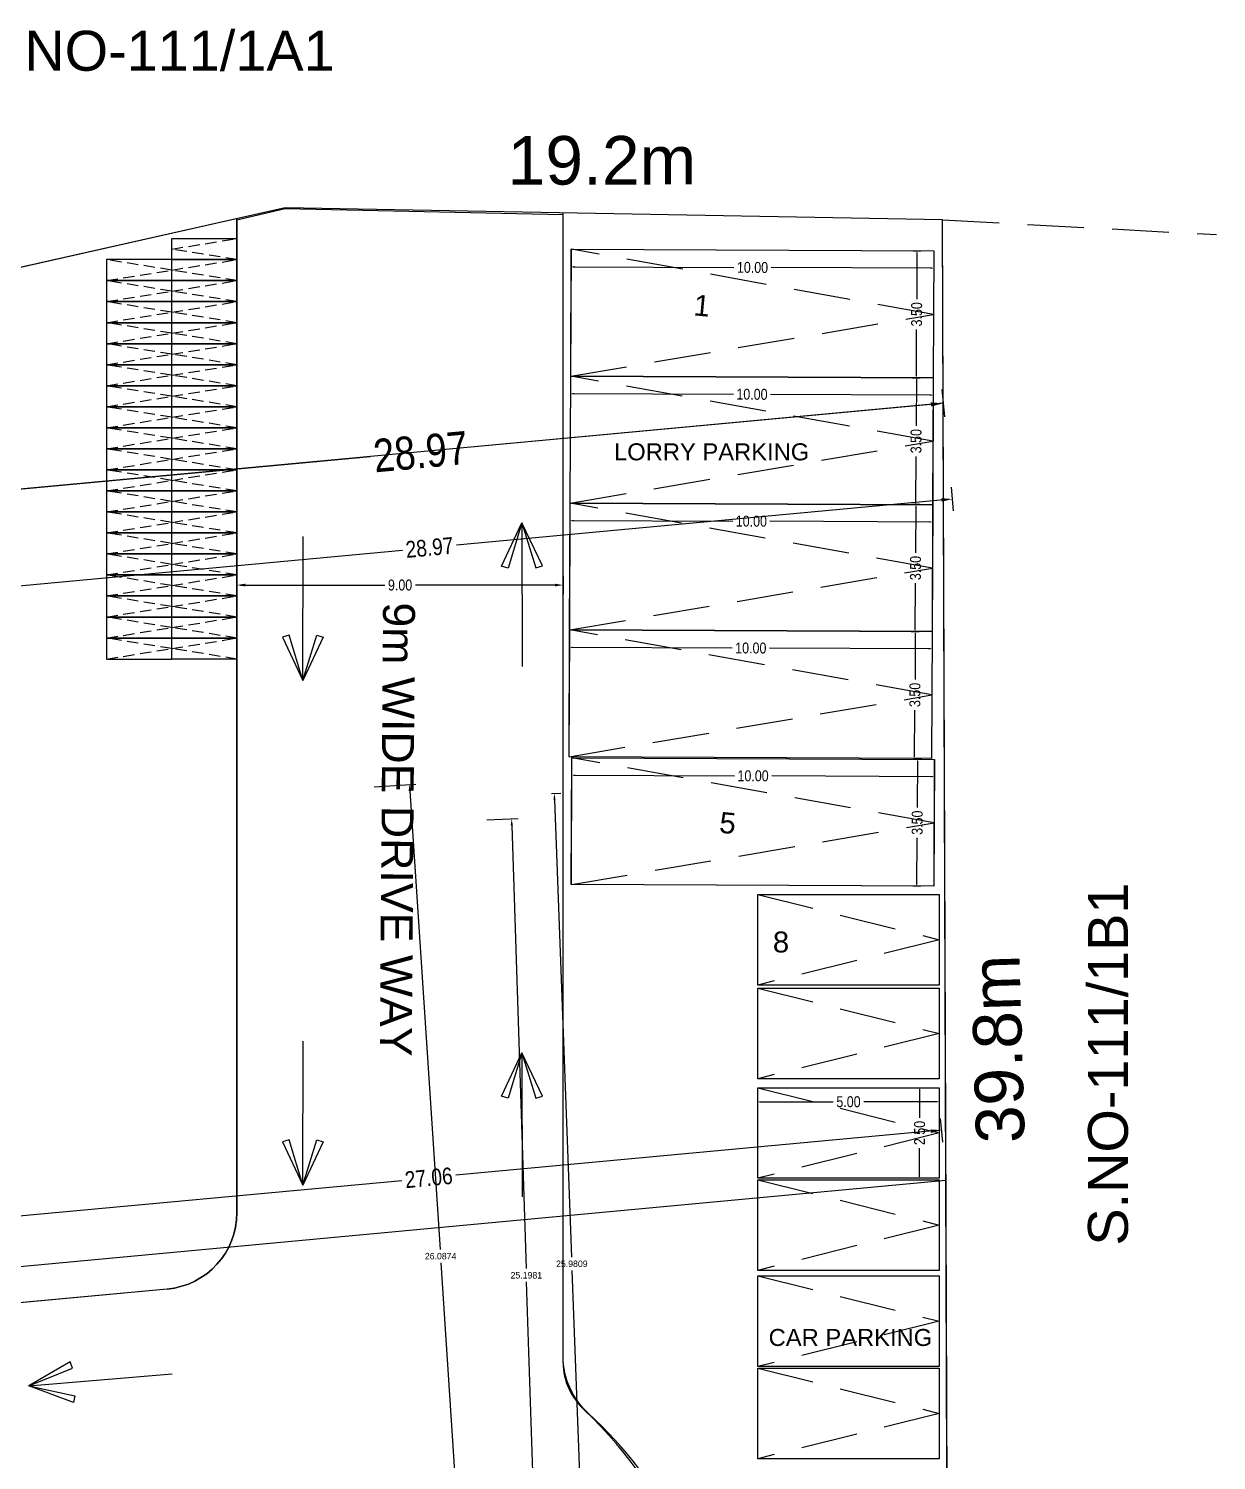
# Model space of a CAD drawing. Header units: metres. Extents: x 3177 to 3482, y -851 to -750.
# Drawn here: x 3372.28 to 3405.05, y -793.72 to -754.22 of the extents above; entities that cross this region are included whole.
import ezdxf

# ---------------------------------------------------------------- set-up
doc = ezdxf.new("R2010")
doc.units = ezdxf.units.M
doc.header["$LTSCALE"] = 1.25
doc.header["$MEASUREMENT"] = 0
for name, pattern in [('AUDIT_I_220520063047-5', [0]), ('CENTER', [2, 1.25, -0.25, 0.25, -0.25]), ('HIDDEN', [0.375, 0.25, -0.125])]:
    doc.linetypes.add(name, pattern=pattern)
doc.layers.get('Defpoints').update_dxf_attribs({"linetype": 'AUDIT_I_220520063047-5'})
for name, color, linetype in [('ANGULAR_PARKING_SLOT_1', 6, 'Continuous'), ('BLK_1_LVL_0_SIDE_SETBACK2', 102, 'Continuous'), ('CYCLE_PARKING', 250, 'Continuous'), ('FMB_OR_PLR', 70, 'CENTER'), ('LORRY_PARKING', 7, 'Continuous'), ('PLOT_AREA_M2', 1, 'Continuous'), ('PLOT_BOUNDARY', 70, 'Continuous'), ('SUPER_IMPOSED', 5, 'CENTER')]:
    doc.layers.add(name, color=color, linetype=linetype)
for name, color, linetype, lineweight in [('AS_AT_SITE', 7, 'Continuous', 25), ('DIST_CL_ROAD', 7, 'Continuous', 0), ('DIST_EXIT', 7, 'Continuous', 0)]:
    doc.layers.add(name, color=color, linetype=linetype, lineweight=lineweight)
doc.layers.add('BLK_1_MAX_HEIGHT_CAL', color=6, linetype='Continuous', plot=False)
doc.layers.add('DRIVE_WAY', color=255, linetype='Continuous', plot=False)
doc.styles.add('CODE', font='arial.ttf', dxfattribs={"height": 9})
doc.styles.add('ROOM TEXT 10.5', font='swissc.ttf')
doc.dimstyles.new('BUILDING OUTER', dxfattribs={"dimtxt": 0.3, "dimasz": 0.1, "dimexe": 0.18, "dimexo": 0.0625, "dimgap": 0.09, "dimtad": 0, "dimzin": 0, "dimdsep": 46, "dimtxsty": 'ROOM TEXT 10.5', "dimblk": 'A1', "dimcen": 0.09, "dimse1": 1, "dimse2": 1, "dimazin": 0, "dimtfac": 1, "dimtofl": 0, "dimtmove": 0, "dimatfit": 3, "dimfxl": 0, "dimtolj": 1, "dimtzin": 0, "dimarcsym": 0})
doc.dimstyles.new('BUILDING SETBACK', dxfattribs={"dimtxt": 0.91, "dimasz": 0.15, "dimexe": 0.18, "dimexo": 0.0625, "dimgap": 0.09, "dimtad": 0, "dimzin": 0, "dimdsep": 46, "dimtxsty": 'ROOM TEXT 10.5', "dimblk": 'A1', "dimcen": 0.09, "dimse1": 1, "dimse2": 1, "dimazin": 0, "dimtfac": 1, "dimtofl": 0, "dimtmove": 0, "dimatfit": 3, "dimfxl": 0, "dimtolj": 1, "dimtzin": 0, "dimarcsym": 0})
doc.dimstyles.new('plan outer', dxfattribs={"dimtxt": 0.46, "dimasz": 0.13, "dimexe": 0.18, "dimexo": 0.0625, "dimgap": 0.09, "dimtad": 0, "dimzin": 0, "dimdsep": 46, "dimtxsty": 'ROOM TEXT 10.5', "dimblk": 'A1', "dimcen": 0.09, "dimse1": 1, "dimse2": 1, "dimazin": 0, "dimtfac": 1, "dimtofl": 0, "dimtmove": 0, "dimatfit": 3, "dimfxl": 0, "dimtolj": 1, "dimtzin": 0, "dimarcsym": 0})
doc.dimstyles.get("Standard").update_dxf_attribs({"dimtxt": 0.18, "dimasz": 0.18, "dimexe": 0.18, "dimexo": 0.0625, "dimgap": 0.09, "dimtad": 0, "dimtih": 1, "dimtoh": 1, "dimdec": 4, "dimzin": 0, "dimdsep": 46, "dimtxsty": 'Standard', "dimcen": 0.09, "dimadec": 0, "dimazin": 0, "dimtfac": 1, "dimtdec": 4, "dimtofl": 0, "dimtmove": 0, "dimatfit": 3, "dimfxl": 0, "dimtolj": 1, "dimtzin": 0, "dimarcsym": 0})

# ---------------------------------------------------------------- blocks, each defined once
blk = doc.blocks.new('A1')
at = {"color": 8, "lineweight": -2}
blk.add_line((0, 2.52), (0, -2.52), dxfattribs=at)
blk.add_solid([(-2.27, 0.38), (-2.27, -0.38), (0, 0)], dxfattribs=at)
blk = doc.blocks.new('*D15')
at = {"color": 0, "linetype": 'ByBlock', "lineweight": -2, "ltscale": 25}
for p, q in [((3396.74, -770.894), (3396.735, -772.18)), ((3396.725, -774.308), (3396.731, -773.022))]:
    blk.add_line(p, q, dxfattribs=at)
at = {"layer": 'Defpoints', "color": 0, "linetype": 'ByBlock', "lineweight": -2, "ltscale": 25}
for p in [(3397.206, -770.853), (3396.725, -774.351), (3397.19, -774.353)]:
    blk.add_point(p, dxfattribs=at)
at = {"color": 0, "linetype": 'ByBlock', "lineweight": -2, "ltscale": 25, "xscale": 0.043, "yscale": 0.043, "zscale": 0.043}
for p, rotation in [((3396.741, -770.851), 89.74167406809029), ((3396.725, -774.351), 269.7416740680902)]:
    blk.add_blockref('A1', p, dxfattribs=dict(at, rotation=rotation))
at = {"color": 0, "linetype": 'ByBlock', "lineweight": -2, "ltscale": 25, "insert": (3396.733, -772.601), "char_height": 0.3, "attachment_point": 5, "rotation": 89.7417, "style": 'ROOM TEXT 10.5'}
blk.add_mtext('\\A1;3.50', dxfattribs=at)
blk = doc.blocks.new('*D16')
at = {"color": 0, "linetype": 'ByBlock', "lineweight": -2, "ltscale": 25}
for p, q in [((3387.247, -771.287), (3391.691, -771.307)), ((3397.161, -771.332), (3392.717, -771.312))]:
    blk.add_line(p, q, dxfattribs=at)
at = {"layer": 'Defpoints', "color": 0, "linetype": 'ByBlock', "lineweight": -2, "ltscale": 25}
for p in [(3387.206, -770.808), (3397.206, -770.853), (3387.204, -771.287)]:
    blk.add_point(p, dxfattribs=at)
at = {"color": 0, "linetype": 'ByBlock', "lineweight": -2, "ltscale": 25, "xscale": 0.043, "yscale": 0.043, "zscale": 0.043}
for p, rotation in [((3387.204, -771.287), 179.7416740681051), ((3397.204, -771.332), 359.7416740681051)]:
    blk.add_blockref('A1', p, dxfattribs=dict(at, rotation=rotation))
at = {"color": 0, "linetype": 'ByBlock', "lineweight": -2, "ltscale": 25, "insert": (3392.204, -771.309), "char_height": 0.3, "attachment_point": 5, "rotation": 359.7417, "style": 'ROOM TEXT 10.5'}
blk.add_mtext('\\A1;10.00', dxfattribs=at)
blk = doc.blocks.new('*D21')
at = {"color": 0, "linetype": 'ByBlock', "lineweight": -2, "ltscale": 25}
for p, q in [((3396.756, -767.394), (3396.75, -768.68)), ((3396.741, -770.808), (3396.747, -769.522))]:
    blk.add_line(p, q, dxfattribs=at)
at = {"layer": 'Defpoints', "color": 0, "linetype": 'ByBlock', "lineweight": -2, "ltscale": 25}
for p in [(3397.222, -767.353), (3396.741, -770.851), (3397.206, -770.853)]:
    blk.add_point(p, dxfattribs=at)
at = {"color": 0, "linetype": 'ByBlock', "lineweight": -2, "ltscale": 25, "xscale": 0.043, "yscale": 0.043, "zscale": 0.043}
for p, rotation in [((3396.756, -767.351), 89.74167406807533), ((3396.741, -770.851), 269.7416740680753)]:
    blk.add_blockref('A1', p, dxfattribs=dict(at, rotation=rotation))
at = {"color": 0, "linetype": 'ByBlock', "lineweight": -2, "ltscale": 25, "insert": (3396.749, -769.101), "char_height": 0.3, "attachment_point": 5, "rotation": 89.7417, "style": 'ROOM TEXT 10.5'}
blk.add_mtext('\\A1;3.50', dxfattribs=at)
blk = doc.blocks.new('*D22')
at = {"color": 0, "linetype": 'ByBlock', "lineweight": -2, "ltscale": 25}
for p, q in [((3387.263, -767.787), (3391.707, -767.807)), ((3397.177, -767.832), (3392.733, -767.812))]:
    blk.add_line(p, q, dxfattribs=at)
at = {"layer": 'Defpoints', "color": 0, "linetype": 'ByBlock', "lineweight": -2, "ltscale": 25}
for p in [(3387.222, -767.308), (3397.222, -767.353), (3387.22, -767.787)]:
    blk.add_point(p, dxfattribs=at)
at = {"color": 0, "linetype": 'ByBlock', "lineweight": -2, "ltscale": 25, "xscale": 0.043, "yscale": 0.043, "zscale": 0.043}
for p, rotation in [((3387.22, -767.787), 179.7416740680986), ((3397.22, -767.832), 359.7416740680986)]:
    blk.add_blockref('A1', p, dxfattribs=dict(at, rotation=rotation))
at = {"color": 0, "linetype": 'ByBlock', "lineweight": -2, "ltscale": 25, "insert": (3392.22, -767.809), "char_height": 0.3, "attachment_point": 5, "rotation": 359.7417, "style": 'ROOM TEXT 10.5'}
blk.add_mtext('\\A1;10.00', dxfattribs=at)
blk = doc.blocks.new('*D23')
at = {"color": 0, "linetype": 'ByBlock', "lineweight": -2, "ltscale": 25}
for p, q in [((3396.772, -763.894), (3396.766, -765.18)), ((3396.757, -767.308), (3396.762, -766.022))]:
    blk.add_line(p, q, dxfattribs=at)
at = {"layer": 'Defpoints', "color": 0, "linetype": 'ByBlock', "lineweight": -2, "ltscale": 25}
for p in [(3397.238, -763.853), (3396.756, -767.351), (3397.222, -767.353)]:
    blk.add_point(p, dxfattribs=at)
at = {"color": 0, "linetype": 'ByBlock', "lineweight": -2, "ltscale": 25, "xscale": 0.043, "yscale": 0.043, "zscale": 0.043}
for p, rotation in [((3396.772, -763.851), 89.74167406800836), ((3396.756, -767.351), 269.7416740680084)]:
    blk.add_blockref('A1', p, dxfattribs=dict(at, rotation=rotation))
at = {"color": 0, "linetype": 'ByBlock', "lineweight": -2, "ltscale": 25, "insert": (3396.764, -765.601), "char_height": 0.3, "attachment_point": 5, "rotation": 89.7417, "style": 'ROOM TEXT 10.5'}
blk.add_mtext('\\A1;3.50', dxfattribs=at)
blk = doc.blocks.new('*D24')
at = {"color": 0, "linetype": 'ByBlock', "lineweight": -2, "ltscale": 25}
for p, q in [((3387.279, -764.287), (3391.723, -764.307)), ((3397.193, -764.332), (3392.749, -764.312))]:
    blk.add_line(p, q, dxfattribs=at)
at = {"layer": 'Defpoints', "color": 0, "linetype": 'ByBlock', "lineweight": -2, "ltscale": 25}
for p in [(3387.238, -763.808), (3397.238, -763.853), (3387.236, -764.287)]:
    blk.add_point(p, dxfattribs=at)
at = {"color": 0, "linetype": 'ByBlock', "lineweight": -2, "ltscale": 25, "xscale": 0.043, "yscale": 0.043, "zscale": 0.043}
for p, rotation in [((3387.236, -764.287), 179.7416740680987), ((3397.236, -764.332), 359.7416740680987)]:
    blk.add_blockref('A1', p, dxfattribs=dict(at, rotation=rotation))
at = {"color": 0, "linetype": 'ByBlock', "lineweight": -2, "ltscale": 25, "insert": (3392.236, -764.309), "char_height": 0.3, "attachment_point": 5, "rotation": 359.7417, "style": 'ROOM TEXT 10.5'}
blk.add_mtext('\\A1;10.00', dxfattribs=at)
blk = doc.blocks.new('*D25')
at = {"color": 0, "linetype": 'ByBlock', "lineweight": -2, "ltscale": 25}
for p, q in [((3396.788, -760.394), (3396.782, -761.68)), ((3396.772, -763.808), (3396.778, -762.522))]:
    blk.add_line(p, q, dxfattribs=at)
at = {"layer": 'Defpoints', "color": 0, "linetype": 'ByBlock', "lineweight": -2, "ltscale": 25}
for p in [(3397.254, -760.353), (3396.772, -763.851), (3397.238, -763.853)]:
    blk.add_point(p, dxfattribs=at)
at = {"color": 0, "linetype": 'ByBlock', "lineweight": -2, "ltscale": 25, "xscale": 0.043, "yscale": 0.043, "zscale": 0.043}
for p, rotation in [((3396.788, -760.351), 89.74167406806048), ((3396.772, -763.851), 269.7416740680605)]:
    blk.add_blockref('A1', p, dxfattribs=dict(at, rotation=rotation))
at = {"color": 0, "linetype": 'ByBlock', "lineweight": -2, "ltscale": 25, "insert": (3396.78, -762.101), "char_height": 0.3, "attachment_point": 5, "rotation": 89.7417, "style": 'ROOM TEXT 10.5'}
blk.add_mtext('\\A1;3.50', dxfattribs=at)
blk = doc.blocks.new('*D26')
at = {"color": 0, "linetype": 'ByBlock', "lineweight": -2, "ltscale": 25}
for p, q in [((3387.295, -760.787), (3391.738, -760.807)), ((3397.208, -760.832), (3392.765, -760.812))]:
    blk.add_line(p, q, dxfattribs=at)
at = {"layer": 'Defpoints', "color": 0, "linetype": 'ByBlock', "lineweight": -2, "ltscale": 25}
for p in [(3387.254, -760.308), (3397.254, -760.353), (3387.252, -760.787)]:
    blk.add_point(p, dxfattribs=at)
at = {"color": 0, "linetype": 'ByBlock', "lineweight": -2, "ltscale": 25, "xscale": 0.043, "yscale": 0.043, "zscale": 0.043}
for p, rotation in [((3387.252, -760.787), 179.7416740681012), ((3397.251, -760.832), 359.7416740681012)]:
    blk.add_blockref('A1', p, dxfattribs=dict(at, rotation=rotation))
at = {"color": 0, "linetype": 'ByBlock', "lineweight": -2, "ltscale": 25, "insert": (3392.251, -760.809), "char_height": 0.3, "attachment_point": 5, "rotation": 359.7417, "style": 'ROOM TEXT 10.5'}
blk.add_mtext('\\A1;10.00', dxfattribs=at)
blk = doc.blocks.new('*D27')
at = {"color": 0, "linetype": 'ByBlock', "lineweight": -2, "ltscale": 25}
for p, q in [((3396.804, -774.419), (3396.798, -775.706)), ((3396.788, -777.833), (3396.794, -776.547))]:
    blk.add_line(p, q, dxfattribs=at)
at = {"layer": 'Defpoints', "color": 0, "linetype": 'ByBlock', "lineweight": -2, "ltscale": 25}
for p in [(3397.269, -774.379), (3396.788, -777.876), (3397.254, -777.879)]:
    blk.add_point(p, dxfattribs=at)
at = {"color": 0, "linetype": 'ByBlock', "lineweight": -2, "ltscale": 25, "xscale": 0.043, "yscale": 0.043, "zscale": 0.043}
for p, rotation in [((3396.804, -774.376), 89.74167406805304), ((3396.788, -777.876), 269.741674068053)]:
    blk.add_blockref('A1', p, dxfattribs=dict(at, rotation=rotation))
at = {"color": 0, "linetype": 'ByBlock', "lineweight": -2, "ltscale": 25, "insert": (3396.796, -776.126), "char_height": 0.3, "attachment_point": 5, "rotation": 89.7417, "style": 'ROOM TEXT 10.5'}
blk.add_mtext('\\A1;3.50', dxfattribs=at)
blk = doc.blocks.new('*D28')
at = {"color": 0, "linetype": 'ByBlock', "lineweight": -2, "ltscale": 25}
for p, q in [((3387.31, -774.812), (3391.754, -774.832)), ((3397.224, -774.857), (3392.78, -774.837))]:
    blk.add_line(p, q, dxfattribs=at)
at = {"layer": 'Defpoints', "color": 0, "linetype": 'ByBlock', "lineweight": -2, "ltscale": 25}
for p in [(3387.269, -774.333), (3397.269, -774.379), (3387.267, -774.812)]:
    blk.add_point(p, dxfattribs=at)
at = {"color": 0, "linetype": 'ByBlock', "lineweight": -2, "ltscale": 25, "xscale": 0.043, "yscale": 0.043, "zscale": 0.043}
for p, rotation in [((3387.267, -774.812), 179.7416740680985), ((3397.267, -774.857), 359.7416740680986)]:
    blk.add_blockref('A1', p, dxfattribs=dict(at, rotation=rotation))
at = {"color": 0, "linetype": 'ByBlock', "lineweight": -2, "ltscale": 25, "insert": (3392.267, -774.835), "char_height": 0.3, "attachment_point": 5, "rotation": 359.7417, "style": 'ROOM TEXT 10.5'}
blk.add_mtext('\\A1;10.00', dxfattribs=at)
blk = doc.blocks.new('*D11')
at = {"color": 0, "linetype": 'ByBlock', "lineweight": -2, "ltscale": 25}
for p, q in [((3396.862, -783.48), (3396.862, -784.267)), ((3396.862, -785.894), (3396.862, -785.106))]:
    blk.add_line(p, q, dxfattribs=at)
at = {"layer": 'Defpoints', "color": 0, "linetype": 'ByBlock', "lineweight": -2, "ltscale": 25}
for p in [(3396.862, -783.437), (3397.737, -783.437), (3397.737, -785.937)]:
    blk.add_point(p, dxfattribs=at)
at = {"color": 0, "linetype": 'ByBlock', "lineweight": -2, "ltscale": 25, "xscale": 0.043, "yscale": 0.043, "zscale": 0.043}
for p, rotation in [((3396.862, -783.437), 90), ((3396.862, -785.937), 270)]:
    blk.add_blockref('A1', p, dxfattribs=dict(at, rotation=rotation))
at = {"color": 0, "linetype": 'ByBlock', "lineweight": -2, "ltscale": 25, "insert": (3396.862, -784.687), "char_height": 0.3, "attachment_point": 5, "rotation": 90, "style": 'ROOM TEXT 10.5'}
blk.add_mtext('\\A1;2.50', dxfattribs=at)
blk = doc.blocks.new('*D12')
at = {"color": 0, "linetype": 'ByBlock', "lineweight": -2, "ltscale": 25}
for p, q in [((3392.442, -783.826), (3394.479, -783.826)), ((3397.356, -783.826), (3395.319, -783.826))]:
    blk.add_line(p, q, dxfattribs=at)
at = {"layer": 'Defpoints', "color": 0, "linetype": 'ByBlock', "lineweight": -2, "ltscale": 25}
for p in [(3392.399, -783.288), (3397.399, -783.288), (3397.399, -783.826)]:
    blk.add_point(p, dxfattribs=at)
at = {"color": 0, "linetype": 'ByBlock', "lineweight": -2, "ltscale": 25, "xscale": 0.043, "yscale": 0.043, "zscale": 0.043, "rotation": 180}
blk.add_blockref('A1', (3392.399, -783.826), dxfattribs=at)
at = {"color": 0, "linetype": 'ByBlock', "lineweight": -2, "ltscale": 25, "xscale": 0.043, "yscale": 0.043, "zscale": 0.043}
blk.add_blockref('A1', (3397.399, -783.826), dxfattribs=at)
at = {"color": 0, "linetype": 'ByBlock', "lineweight": -2, "ltscale": 25, "insert": (3394.899, -783.826), "char_height": 0.3, "attachment_point": 5, "style": 'ROOM TEXT 10.5'}
blk.add_mtext('\\A1;5.00', dxfattribs=at)
blk = doc.blocks.new('*D37')
at = {"color": 0, "linetype": 'ByBlock', "lineweight": -2, "ltscale": 25}
for p, q in [((3397.365, -764.57), (3384.478, -765.768)), ((3368.822, -767.222), (3381.709, -766.025))]:
    blk.add_line(p, q, dxfattribs=at)
at = {"layer": 'Defpoints', "color": 0, "linetype": 'ByBlock', "lineweight": -2, "ltscale": 25}
for p in [(3397.514, -764.556), (3368.672, -767.236), (3368.672, -767.236)]:
    blk.add_point(p, dxfattribs=at)
at = {"color": 0, "linetype": 'ByBlock', "lineweight": -2, "ltscale": 25, "xscale": 0.15, "yscale": 0.15, "zscale": 0.15}
for p, rotation in [((3397.514, -764.556), 5.309005969792668), ((3368.672, -767.236), 185.3090059697927)]:
    blk.add_blockref('A1', p, dxfattribs=dict(at, rotation=rotation))
at = {"color": 0, "linetype": 'ByBlock', "lineweight": -2, "ltscale": 25, "insert": (3383.093, -765.896), "char_height": 0.91, "attachment_point": 5, "rotation": 5.309, "style": 'ROOM TEXT 10.5'}
blk.add_mtext('\\A1;28.97', dxfattribs=at)
blk = doc.blocks.new('*D51')
at = {"layer": 'Defpoints', "color": 0, "lineweight": -2}
for p in [(3384.853, -776.045), (3385.669, -801.23), (3386.419, -801.205)]:
    blk.add_point(p, dxfattribs=at)
at = {"layer": 'DIST_CL_ROAD', "color": 0, "lineweight": -2}
for p, q in [((3384.916, -776.043), (3385.783, -776.015)), ((3385.609, -776.2), (3386.005, -788.43)), ((3386.414, -801.025), (3386.017, -788.795)), ((3385.732, -801.228), (3386.599, -801.199))]:
    blk.add_line(p, q, dxfattribs=at)
for points in [[(3385.639, -776.199), (3385.579, -776.201), (3385.603, -776.02)], [(3386.444, -801.024), (3386.384, -801.026), (3386.419, -801.205)]]:
    blk.add_solid(points, dxfattribs=at)
at = {"layer": 'DIST_CL_ROAD', "color": 0, "insert": (3386.011, -788.613), "char_height": 0.18, "attachment_point": 5}
blk.add_mtext('\\A1;25.1981', dxfattribs=at)
blk = doc.blocks.new('*D52')
at = {"layer": 'BLK_1_MAX_HEIGHT_CAL', "color": 0, "lineweight": -2}
for p, q in [((3386.708, -775.318), (3386.961, -775.309)), ((3386.788, -775.495), (3387.259, -788.114)), ((3387.744, -801.098), (3387.273, -788.479)), ((3387.679, -801.281), (3387.931, -801.271))]:
    blk.add_line(p, q, dxfattribs=at)
for points in [[(3386.818, -775.494), (3386.758, -775.496), (3386.781, -775.315)], [(3387.774, -801.097), (3387.715, -801.099), (3387.751, -801.278)]]:
    blk.add_solid(points, dxfattribs=at)
at = {"layer": 'Defpoints', "color": 0, "lineweight": -2}
for p in [(3386.646, -775.32), (3387.616, -801.283), (3387.751, -801.278)]:
    blk.add_point(p, dxfattribs=at)
at = {"layer": 'BLK_1_MAX_HEIGHT_CAL', "color": 0, "insert": (3387.266, -788.297), "char_height": 0.18, "attachment_point": 5}
blk.add_mtext('\\A1;25.9809', dxfattribs=at)
blk = doc.blocks.new('*D55')
at = {"layer": 'Defpoints', "color": 0, "lineweight": -2}
for p in [(3381.746, -775.139), (3383.474, -801.169), (3384.51, -801.101)]:
    blk.add_point(p, dxfattribs=at)
at = {"layer": 'DIST_EXIT', "color": 0, "lineweight": -2}
for p, q in [((3381.808, -775.135), (3382.962, -775.059)), ((3382.794, -775.25), (3383.634, -787.903)), ((3384.498, -800.921), (3383.658, -788.268)), ((3383.536, -801.165), (3384.69, -801.089))]:
    blk.add_line(p, q, dxfattribs=at)
for points in [[(3382.824, -775.248), (3382.764, -775.252), (3382.782, -775.071)], [(3384.528, -800.919), (3384.468, -800.923), (3384.51, -801.101)]]:
    blk.add_solid(points, dxfattribs=at)
at = {"layer": 'DIST_EXIT', "color": 0, "insert": (3383.646, -788.086), "char_height": 0.18, "attachment_point": 5}
blk.add_mtext('\\A1;26.0874', dxfattribs=at)
blk = doc.blocks.new('*D63')
at = {"layer": 'BLK_1_LVL_0_SIDE_SETBACK2', "color": 0, "lineweight": -2, "ltscale": 400}
for p, q in [((3397.331, -784.622), (3384.063, -785.855)), ((3370.65, -787.101), (3382.571, -785.994))]:
    blk.add_line(p, q, dxfattribs=at)
at = {"layer": 'Defpoints', "color": 0, "lineweight": -2, "ltscale": 400}
for p in [(3397.461, -784.61), (3397.589, -785.991), (3370.648, -788.495)]:
    blk.add_point(p, dxfattribs=at)
at = {"layer": 'BLK_1_LVL_0_SIDE_SETBACK2', "color": 0, "lineweight": -2, "ltscale": 400, "xscale": 0.13, "yscale": 0.13, "zscale": 0.13}
for p, rotation in [((3397.461, -784.61), 5.309005969796255), ((3370.52, -787.113), 185.3090059697962)]:
    blk.add_blockref('A1', p, dxfattribs=dict(at, rotation=rotation))
at = {"layer": 'BLK_1_LVL_0_SIDE_SETBACK2', "color": 0, "ltscale": 400, "insert": (3383.317, -785.924), "char_height": 0.46, "attachment_point": 5, "rotation": 5.309, "style": 'ROOM TEXT 10.5'}
blk.add_mtext('\\A1;27.06', dxfattribs=at)
blk = doc.blocks.new('*D64')
at = {"layer": 'BLK_1_LVL_0_SIDE_SETBACK2', "color": 0, "lineweight": -2, "ltscale": 400}
for p, q in [((3397.63, -767.209), (3384.083, -768.467)), ((3369.048, -769.865), (3382.595, -768.606))]:
    blk.add_line(p, q, dxfattribs=at)
at = {"layer": 'Defpoints', "color": 0, "lineweight": -2, "ltscale": 400}
for p in [(3397.514, -764.556), (3368.673, -767.236), (3368.919, -769.877)]:
    blk.add_point(p, dxfattribs=at)
at = {"layer": 'BLK_1_LVL_0_SIDE_SETBACK2', "color": 0, "lineweight": -2, "ltscale": 400, "xscale": 0.13, "yscale": 0.13, "zscale": 0.13}
for p, rotation in [((3397.759, -767.197), 5.309005969796106), ((3368.919, -769.877), 185.3090059697961)]:
    blk.add_blockref('A1', p, dxfattribs=dict(at, rotation=rotation))
at = {"layer": 'BLK_1_LVL_0_SIDE_SETBACK2', "color": 0, "ltscale": 400, "insert": (3383.339, -768.537), "char_height": 0.46, "attachment_point": 5, "rotation": 5.309, "style": 'ROOM TEXT 10.5'}
blk.add_mtext('\\A1;28.97', dxfattribs=at)
blk = doc.blocks.new('*D67')
at = {"layer": 'Defpoints', "color": 0, "linetype": 'ByBlock', "lineweight": -2, "ltscale": 25}
for p in [(3387.027, -769.571), (3378.027, -776.813), (3387.027, -776.813)]:
    blk.add_point(p, dxfattribs=at)
at = {"layer": 'DRIVE_WAY', "color": 0, "lineweight": -2, "ltscale": 25}
for p, q in [((3378.127, -769.571), (3382.106, -769.571)), ((3386.927, -769.571), (3382.948, -769.571))]:
    blk.add_line(p, q, dxfattribs=at)
at = {"layer": 'DRIVE_WAY', "color": 0, "linetype": 'ByBlock', "lineweight": -2, "ltscale": 25, "xscale": 0.1, "yscale": 0.1, "zscale": 0.1, "rotation": 180}
blk.add_blockref('A1', (3378.027, -769.571), dxfattribs=at)
at = {"layer": 'DRIVE_WAY', "color": 0, "linetype": 'ByBlock', "lineweight": -2, "ltscale": 25, "xscale": 0.1, "yscale": 0.1, "zscale": 0.1}
blk.add_blockref('A1', (3387.027, -769.571), dxfattribs=at)
at = {"layer": 'DRIVE_WAY', "color": 0, "linetype": 'ByBlock', "lineweight": -2, "ltscale": 25, "insert": (3382.527, -769.571), "char_height": 0.3, "attachment_point": 5, "style": 'ROOM TEXT 10.5'}
blk.add_mtext('\\A1;9.00', dxfattribs=at)

msp = doc.modelspace()

# ---------------------------------------------------------------- linework, layer by layer
at = {"color": 0, "linetype": 'ByBlock', "lineweight": -2, "ltscale": 25}
for p, q in [((3379.35221, -759.16021), (3348.67965, -766.08115)), ((3397.49632, -759.49371), (3379.35221, -759.16021)), ((3378.02715, -786.88234), (3378.02715, -759.4592)), ((3387.02715, -791.03215), (3387.02715, -759.30128)), ((3397.64426, -801.81981), (3397.49632, -759.49371)), ((3385.32864, -769.04553), (3385.88835, -767.84936)), ((3385.88835, -767.84936), (3385.50757, -769.10001)), ((3385.88835, -767.84936), (3385.89508, -771.82096)), ((3385.88835, -767.84936), (3386.27336, -769.09871)), ((3386.45211, -769.04363), (3385.88835, -767.84936)), ((3379.84509, -772.20473), (3379.85182, -768.23312)), ((3385.50757, -769.10001), (3385.32864, -769.04553)), ((3386.27336, -769.09871), (3386.45211, -769.04363)), ((3379.46431, -770.95407), (3379.28538, -771.00855)), ((3379.28538, -771.00855), (3379.84509, -772.20473)), ((3379.84509, -772.20473), (3379.46431, -770.95407)), ((3379.84509, -772.20473), (3380.2301, -770.95537)), ((3380.40885, -771.01046), (3379.84509, -772.20473)), ((3380.2301, -770.95537), (3380.40885, -771.01046)), ((3379.84509, -786.12429), (3379.85182, -782.15268)), ((3385.32864, -783.67074), (3385.88835, -782.47457)), ((3385.88835, -782.47457), (3385.50757, -783.72522)), ((3385.88835, -782.47457), (3385.89508, -786.44617)), ((3385.88835, -782.47457), (3386.27336, -783.72392)), ((3386.45211, -783.66884), (3385.88835, -782.47457)), ((3385.50757, -783.72522), (3385.32864, -783.67074)), ((3386.27336, -783.72392), (3386.45211, -783.66884)), ((3379.46431, -784.87363), (3379.28538, -784.92811)), ((3379.28538, -784.92811), (3379.84509, -786.12429)), ((3379.84509, -786.12429), (3379.46431, -784.87363)), ((3379.84509, -786.12429), (3380.2301, -784.87493)), ((3380.40885, -784.93002), (3379.84509, -786.12429)), ((3380.2301, -784.87493), (3380.40885, -784.93002)), ((3376.10455, -788.99189), (3332.37977, -793.05504)), ((3373.42357, -791.00185), (3372.27958, -791.66169)), ((3373.49314, -791.17547), (3373.42357, -791.00185)), ((3372.27958, -791.66169), (3373.49314, -791.17547)), ((3372.27958, -791.66169), (3376.23725, -791.32912)), ((3372.27958, -791.66169), (3373.55726, -791.93857)), ((3373.51765, -792.12137), (3372.27958, -791.66169)), ((3373.55726, -791.93857), (3373.51765, -792.12137))]:
    msp.add_line(p, q, dxfattribs=at)
at = {"color": 0, "linetype": 'HIDDEN', "lineweight": -2, "ltscale": 5}
msp.add_line((3397.49632, -759.49371), (3405.04936, -759.90307), dxfattribs=at)
at = {"color": 8, "linetype": 'HIDDEN', "lineweight": -2}
for p, q in [((3376.22715, -760.30231), (3378.02715, -760.01231)), ((3378.02715, -760.59231), (3376.22715, -760.30231)), ((3376.22715, -760.88231), (3374.42715, -760.59231)), ((3376.22715, -760.88231), (3378.02715, -760.59231)), ((3374.42715, -761.17231), (3376.22715, -760.88231)), ((3378.02715, -761.17231), (3376.22715, -760.88231)), ((3376.22715, -761.46231), (3374.42715, -761.17231)), ((3374.42715, -761.75231), (3376.22715, -761.46231)), ((3376.22715, -761.46231), (3378.02715, -761.17231)), ((3378.02715, -761.75231), (3376.22715, -761.46231)), ((3376.22715, -762.04231), (3374.42715, -761.75231)), ((3376.22715, -762.04231), (3378.02715, -761.75231)), ((3374.42715, -762.33231), (3376.22715, -762.04231)), ((3378.02715, -762.33231), (3376.22715, -762.04231)), ((3376.22715, -762.62231), (3374.42715, -762.33231)), ((3374.42715, -762.91231), (3376.22715, -762.62231)), ((3376.22715, -762.62231), (3378.02715, -762.33231)), ((3378.02715, -762.91231), (3376.22715, -762.62231)), ((3376.22715, -763.20231), (3374.42715, -762.91231)), ((3376.22715, -763.20231), (3378.02715, -762.91231)), ((3374.42715, -763.49231), (3376.22715, -763.20231)), ((3376.22715, -763.78231), (3374.42715, -763.49231)), ((3378.02715, -763.49231), (3376.22715, -763.20231)), ((3376.22715, -763.78231), (3378.02715, -763.49231)), ((3374.42715, -764.07231), (3376.22715, -763.78231)), ((3378.02715, -764.07231), (3376.22715, -763.78231)), ((3376.22715, -764.36231), (3374.42715, -764.07231)), ((3376.22715, -764.36231), (3378.02715, -764.07231)), ((3374.42715, -764.65231), (3376.22715, -764.36231)), ((3376.22715, -764.94231), (3374.42715, -764.65231)), ((3378.02715, -764.65231), (3376.22715, -764.36231)), ((3376.22715, -764.94231), (3378.02715, -764.65231)), ((3374.42715, -765.23231), (3376.22715, -764.94231)), ((3378.02715, -765.23231), (3376.22715, -764.94231)), ((3376.22715, -765.52231), (3374.42715, -765.23231)), ((3376.22715, -765.52231), (3378.02715, -765.23231)), ((3374.42715, -765.81231), (3376.22715, -765.52231)), ((3376.22715, -766.10231), (3374.42715, -765.81231)), ((3378.02715, -765.81231), (3376.22715, -765.52231)), ((3376.22715, -766.10231), (3378.02715, -765.81231)), ((3374.42715, -766.39231), (3376.22715, -766.10231)), ((3378.02715, -766.39231), (3376.22715, -766.10231)), ((3376.22715, -766.68231), (3374.42715, -766.39231)), ((3376.22715, -766.68231), (3378.02715, -766.39231)), ((3374.42715, -766.97231), (3376.22715, -766.68231)), ((3376.22715, -767.26231), (3374.42715, -766.97231)), ((3378.02715, -766.97231), (3376.22715, -766.68231)), ((3376.22715, -767.26231), (3378.02715, -766.97231)), ((3374.42715, -767.55231), (3376.22715, -767.26231)), ((3378.02715, -767.55231), (3376.22715, -767.26231)), ((3376.22715, -767.84231), (3374.42715, -767.55231)), ((3374.42715, -768.13231), (3376.22715, -767.84231)), ((3376.22715, -767.84231), (3378.02715, -767.55231)), ((3378.02715, -768.13231), (3376.22715, -767.84231)), ((3376.22715, -768.42231), (3374.42715, -768.13231)), ((3376.22715, -768.42231), (3378.02715, -768.13231)), ((3374.42715, -768.71231), (3376.22715, -768.42231)), ((3378.02715, -768.71231), (3376.22715, -768.42231)), ((3376.22715, -769.00231), (3374.42715, -768.71231)), ((3374.42715, -769.29231), (3376.22715, -769.00231)), ((3376.22715, -769.00231), (3378.02715, -768.71231)), ((3378.02715, -769.29231), (3376.22715, -769.00231)), ((3376.22715, -769.58231), (3374.42715, -769.29231)), ((3376.22715, -769.58231), (3378.02715, -769.29231)), ((3374.42715, -769.87231), (3376.22715, -769.58231)), ((3378.02715, -769.87231), (3376.22715, -769.58231)), ((3376.22715, -770.16231), (3374.42715, -769.87231)), ((3374.42715, -770.45231), (3376.22715, -770.16231)), ((3376.22715, -770.16231), (3378.02715, -769.87231)), ((3378.02715, -770.45231), (3376.22715, -770.16231)), ((3376.22715, -770.74231), (3374.42715, -770.45231)), ((3376.22715, -770.74231), (3378.02715, -770.45231)), ((3374.42715, -771.03231), (3376.22715, -770.74231)), ((3378.02715, -771.03231), (3376.22715, -770.74231)), ((3376.22715, -771.32231), (3374.42715, -771.03231)), ((3374.42715, -771.61231), (3376.22715, -771.32231)), ((3376.22715, -771.32231), (3378.02715, -771.03231)), ((3378.02715, -771.61231), (3376.22715, -771.32231))]:
    msp.add_line(p, q, dxfattribs=at)
at = {"color": 8, "linetype": 'HIDDEN', "lineweight": -2, "ltscale": 5}
for p, q in [((3397.2457, -762.10324), (3387.25369, -760.30817)), ((3387.23791, -763.80814), (3397.2457, -762.10324)), ((3397.22992, -765.60321), (3387.23791, -763.80814)), ((3387.22213, -767.3081), (3397.22992, -765.60321)), ((3397.21414, -769.10317), (3387.22213, -767.3081)), ((3387.20635, -770.80807), (3397.21414, -769.10317)), ((3397.19836, -772.60313), (3387.20635, -770.80807)), ((3387.19057, -774.30803), (3397.19836, -772.60313)), ((3397.26148, -776.12854), (3387.26947, -774.33347)), ((3387.25369, -777.83344), (3397.26148, -776.12854)), ((3392.39882, -778.10542), (3397.39882, -779.35542)), ((3397.39882, -779.35542), (3392.39882, -780.60542)), ((3392.39882, -780.69056), (3397.39882, -781.94056)), ((3397.39882, -781.94056), (3392.39882, -783.19056)), ((3392.39882, -783.43663), (3397.39882, -784.68663)), ((3397.39882, -784.68663), (3392.39882, -785.93663)), ((3392.39882, -785.97613), (3397.39882, -787.22613)), ((3397.39882, -787.22613), (3392.39882, -788.47613)), ((3392.39882, -788.62807), (3397.39882, -789.87807)), ((3397.39882, -789.87807), (3392.39882, -791.12807)), ((3392.39882, -791.17307), (3397.39882, -792.42307)), ((3397.39882, -792.42307), (3392.39882, -793.67307))]:
    msp.add_line(p, q, dxfattribs=at)
at = {"color": 8, "linetype": 'HIDDEN', "lineweight": -2, "ltscale": 250}
for points in [[(3387.25369, -760.30817), (3397.25359, -760.35326), (3397.23781, -763.85322), (3387.23791, -763.80814)], [(3387.23791, -763.80814), (3397.23781, -763.85322), (3397.22203, -767.35319), (3387.22213, -767.3081)], [(3387.22213, -767.3081), (3397.22203, -767.35319), (3397.20625, -770.85315), (3387.20635, -770.80807)], [(3387.20635, -770.80807), (3397.20625, -770.85315), (3397.19047, -774.35312), (3387.19057, -774.30803)], [(3387.26947, -774.33347), (3397.26937, -774.37856), (3397.25359, -777.87852), (3387.25369, -777.83344)]]:
    msp.add_lwpolyline(points, close=True, dxfattribs=at)
at = {"color": 8, "linetype": 'HIDDEN', "lineweight": -2, "ltscale": 50}
for points in [[(3397.39882, -778.10542), (3397.39882, -780.60542), (3392.39882, -780.60542), (3392.39882, -778.10542)], [(3397.39882, -780.69056), (3397.39882, -783.19056), (3392.39882, -783.19056), (3392.39882, -780.69056)], [(3397.39882, -783.43663), (3397.39882, -785.93663), (3392.39882, -785.93663), (3392.39882, -783.43663)], [(3397.39882, -785.97613), (3397.39882, -788.47613), (3392.39882, -788.47613), (3392.39882, -785.97613)], [(3397.39882, -788.62807), (3397.39882, -791.12807), (3392.39882, -791.12807), (3392.39882, -788.62807)], [(3397.39882, -791.17307), (3397.39882, -793.67307), (3392.39882, -793.67307), (3392.39882, -791.17307)]]:
    msp.add_lwpolyline(points, close=True, dxfattribs=at)
at = {"color": 0, "linetype": 'ByBlock', "lineweight": -2, "ltscale": 25}
for centre, radius, start, end in [((3375.90852, -786.88234), 2.11863, 275.309006, 0), ((3388.74521, -791.03215), 1.71806, 180, 228.650204), ((3378.26908, -801.97214), 13.43069, 2.04077, 45.932652)]:
    msp.add_arc(centre, radius, start, end, dxfattribs=at)
at = {"layer": 'ANGULAR_PARKING_SLOT_1', "linetype": 'Continuous'}
for points in [[(3397.39882, -780.60542), (3392.39882, -780.60542), (3392.39882, -778.10542), (3397.39882, -778.10542)], [(3397.39882, -783.19056), (3392.39882, -783.19056), (3392.39882, -780.69056), (3397.39882, -780.69056)], [(3397.39882, -785.93663), (3392.39882, -785.93663), (3392.39882, -783.43663), (3397.39882, -783.43663)], [(3397.39882, -788.47613), (3392.39882, -788.47613), (3392.39882, -785.97613), (3397.39882, -785.97613)], [(3397.39882, -791.12807), (3392.39882, -791.12807), (3392.39882, -788.62807), (3397.39882, -788.62807)], [(3397.39882, -793.67307), (3392.39882, -793.67307), (3392.39882, -791.17307), (3397.39882, -791.17307)]]:
    msp.add_lwpolyline(points, close=True, dxfattribs=at)
at = {"layer": 'AS_AT_SITE', "ltscale": 400}
msp.add_lwpolyline([(3265.81878, -817.4907), (3345.05511, -807.53036), (3378.36924, -800.76446), (3378.36924, -800.76446), (3397.64426, -801.81981), (3397.64426, -801.81981), (3397.64426, -801.81981), (3397.64426, -801.81981), (3397.49632, -759.49371), (3379.35221, -759.16021), (3348.67965, -766.08115), (3348.16868, -763.32817), (3304.37196, -769.7868), (3265.31875, -773.82752)], close=True, dxfattribs=at)
at = {"layer": 'BLK_1_LVL_0_SIDE_SETBACK2', "ltscale": 400, "flags": 128}
msp.add_lwpolyline([(3397.51402, -764.55611), (3368.67324, -767.23616), (3369.93572, -780.82206), (3370.64842, -788.49459), (3397.58894, -785.99113)], close=True, dxfattribs=at)
at = {"layer": 'CYCLE_PARKING', "color": 250, "linetype": 'HIDDEN', "lineweight": -2, "ltscale": 25}
for points in [[(3378.02715, -760.01231), (3378.02715, -760.59231), (3376.22715, -760.59231), (3376.22715, -760.01231)], [(3374.42715, -760.59231), (3374.42715, -761.17231), (3376.22715, -761.17231), (3376.22715, -760.59231)], [(3378.02715, -760.59231), (3378.02715, -761.17231), (3376.22715, -761.17231), (3376.22715, -760.59231)], [(3374.42715, -761.17231), (3374.42715, -761.75231), (3376.22715, -761.75231), (3376.22715, -761.17231)], [(3378.02715, -761.17231), (3378.02715, -761.75231), (3376.22715, -761.75231), (3376.22715, -761.17231)], [(3374.42715, -761.75231), (3374.42715, -762.33231), (3376.22715, -762.33231), (3376.22715, -761.75231)], [(3378.02715, -761.75231), (3378.02715, -762.33231), (3376.22715, -762.33231), (3376.22715, -761.75231)], [(3374.42715, -762.33231), (3374.42715, -762.91231), (3376.22715, -762.91231), (3376.22715, -762.33231)], [(3378.02715, -762.33231), (3378.02715, -762.91231), (3376.22715, -762.91231), (3376.22715, -762.33231)], [(3374.42715, -762.91231), (3374.42715, -763.49231), (3376.22715, -763.49231), (3376.22715, -762.91231)], [(3378.02715, -762.91231), (3378.02715, -763.49231), (3376.22715, -763.49231), (3376.22715, -762.91231)], [(3374.42715, -763.49231), (3374.42715, -764.07231), (3376.22715, -764.07231), (3376.22715, -763.49231)], [(3378.02715, -763.49231), (3378.02715, -764.07231), (3376.22715, -764.07231), (3376.22715, -763.49231)], [(3374.42715, -764.07231), (3374.42715, -764.65231), (3376.22715, -764.65231), (3376.22715, -764.07231)], [(3378.02715, -764.07231), (3378.02715, -764.65231), (3376.22715, -764.65231), (3376.22715, -764.07231)], [(3374.42715, -764.65231), (3374.42715, -765.23231), (3376.22715, -765.23231), (3376.22715, -764.65231)], [(3378.02715, -764.65231), (3378.02715, -765.23231), (3376.22715, -765.23231), (3376.22715, -764.65231)], [(3374.42715, -765.23231), (3374.42715, -765.81231), (3376.22715, -765.81231), (3376.22715, -765.23231)], [(3378.02715, -765.23231), (3378.02715, -765.81231), (3376.22715, -765.81231), (3376.22715, -765.23231)], [(3374.42715, -765.81231), (3374.42715, -766.39231), (3376.22715, -766.39231), (3376.22715, -765.81231)], [(3378.02715, -765.81231), (3378.02715, -766.39231), (3376.22715, -766.39231), (3376.22715, -765.81231)], [(3374.42715, -766.39231), (3374.42715, -766.97231), (3376.22715, -766.97231), (3376.22715, -766.39231)], [(3378.02715, -766.39231), (3378.02715, -766.97231), (3376.22715, -766.97231), (3376.22715, -766.39231)], [(3374.42715, -766.97231), (3374.42715, -767.55231), (3376.22715, -767.55231), (3376.22715, -766.97231)], [(3378.02715, -766.97231), (3378.02715, -767.55231), (3376.22715, -767.55231), (3376.22715, -766.97231)], [(3374.42715, -767.55231), (3374.42715, -768.13231), (3376.22715, -768.13231), (3376.22715, -767.55231)], [(3378.02715, -767.55231), (3378.02715, -768.13231), (3376.22715, -768.13231), (3376.22715, -767.55231)], [(3374.42715, -768.13231), (3374.42715, -768.71231), (3376.22715, -768.71231), (3376.22715, -768.13231)], [(3378.02715, -768.13231), (3378.02715, -768.71231), (3376.22715, -768.71231), (3376.22715, -768.13231)], [(3374.42715, -768.71231), (3374.42715, -769.29231), (3376.22715, -769.29231), (3376.22715, -768.71231)], [(3378.02715, -768.71231), (3378.02715, -769.29231), (3376.22715, -769.29231), (3376.22715, -768.71231)], [(3374.42715, -769.29231), (3374.42715, -769.87231), (3376.22715, -769.87231), (3376.22715, -769.29231)], [(3378.02715, -769.29231), (3378.02715, -769.87231), (3376.22715, -769.87231), (3376.22715, -769.29231)], [(3374.42715, -769.87231), (3374.42715, -770.45231), (3376.22715, -770.45231), (3376.22715, -769.87231)], [(3378.02715, -769.87231), (3378.02715, -770.45231), (3376.22715, -770.45231), (3376.22715, -769.87231)], [(3374.42715, -770.45231), (3374.42715, -771.03231), (3376.22715, -771.03231), (3376.22715, -770.45231)], [(3378.02715, -770.45231), (3378.02715, -771.03231), (3376.22715, -771.03231), (3376.22715, -770.45231)], [(3374.42715, -771.03231), (3374.42715, -771.61231), (3376.22715, -771.61231), (3376.22715, -771.03231)], [(3378.02715, -771.03231), (3378.02715, -771.61231), (3376.22715, -771.61231), (3376.22715, -771.03231)]]:
    msp.add_lwpolyline(points, close=True, dxfattribs=at)
at = {"layer": 'DRIVE_WAY', "color": 255, "linetype": 'ByBlock', "lineweight": -2, "ltscale": 25}
msp.add_lwpolyline([(3387.02715, -790.85279), (3387.02715, -759.35831), (3379.35221, -759.1904), (3378.02715, -759.50688), (3378.02715, -786.88234, -0.38732735), (3376.10455, -788.99189), (3332.37977, -793.05504), (3333.30504, -803.01215), (3380.32587, -798.6427, -0.44162082), (3382.26729, -800.41208), (3382.26729, -800.97789), (3393.23512, -801.5784, -0.37709681), (3391.23806, -799.61887, 0.19265898), (3387.72376, -792.42329, -0.21182984)], format="xyb", close=True, dxfattribs=at)
at = {"layer": 'FMB_OR_PLR', "ltscale": 400}
msp.add_lwpolyline([(3265.81878, -817.4907), (3345.05511, -807.53036), (3378.36924, -800.76446), (3378.36924, -800.76446), (3397.64426, -801.81981), (3397.64426, -801.81981), (3397.64426, -801.81981), (3397.64426, -801.81981), (3397.49632, -759.49371), (3379.35221, -759.16021), (3348.67965, -766.08115), (3348.16868, -763.32817), (3304.37196, -769.7868), (3265.31875, -773.82752)], close=True, dxfattribs=at)
at = {"layer": 'LORRY_PARKING', "color": 175, "ltscale": 400}
for points in [[(3397.25107, -760.35325), (3397.23529, -763.85321), (3387.23539, -763.80813), (3387.25117, -760.30816)], [(3397.23529, -763.85321), (3397.21951, -767.35318), (3387.21961, -767.30809), (3387.23539, -763.80813)], [(3397.21951, -767.35318), (3397.20373, -770.85314), (3387.20383, -770.80806), (3387.21961, -767.30809)], [(3397.20373, -770.85314), (3397.18795, -774.35311), (3387.18805, -774.30802), (3387.20383, -770.80806)], [(3397.26685, -774.37855), (3397.25107, -777.87851), (3387.25117, -777.83343), (3387.26695, -774.33346)]]:
    msp.add_lwpolyline(points, close=True, dxfattribs=at)
at = {"layer": 'PLOT_AREA_M2'}
msp.add_lwpolyline([(3265.81878, -817.4907), (3345.05511, -807.53036), (3378.36924, -800.76446), (3378.36924, -800.76446), (3397.64426, -801.81981), (3397.64426, -801.81981), (3397.64426, -801.81981), (3397.64426, -801.81981), (3397.49632, -759.49371), (3379.35221, -759.16021), (3348.67965, -766.08115), (3348.16868, -763.32817), (3304.37196, -769.7868), (3265.31875, -773.82752)], close=True, dxfattribs=at)
at = {"layer": 'PLOT_BOUNDARY', "ltscale": 400}
msp.add_lwpolyline([(3265.81878, -817.4907), (3345.05511, -807.53036), (3378.36924, -800.76446), (3378.36924, -800.76446), (3397.64426, -801.81981), (3397.64426, -801.81981), (3397.64426, -801.81981), (3397.64426, -801.81981), (3397.49632, -759.49371), (3379.35221, -759.16021), (3348.67965, -766.08115), (3348.16868, -763.32817), (3304.37196, -769.7868), (3265.31875, -773.82752)], close=True, dxfattribs=at)
at = {"layer": 'SUPER_IMPOSED', "ltscale": 400}
msp.add_lwpolyline([(3265.81878, -817.4907), (3345.05511, -807.53036), (3378.36924, -800.76446), (3378.36924, -800.76446), (3397.64426, -801.81981), (3397.64426, -801.81981), (3397.64426, -801.81981), (3397.64426, -801.81981), (3397.49632, -759.49371), (3379.35221, -759.16021), (3348.67965, -766.08115), (3348.16868, -763.32817), (3304.37196, -769.7868), (3265.31875, -773.82752)], close=True, dxfattribs=at)

# ---------------------------------------------------------------- texts
at = {"color": 0, "linetype": 'ByBlock', "style": 'CODE'}
for s, height, p in [('S.NO-111/1A1', 1.1028716, (3370.70479, -755.38145)), ('LORRY PARKING', 0.468889, (3388.43019, -766.12919)), ('8', 0.57888, (3392.8122, -779.7074)), ('CAR PARKING', 0.468889, (3392.69624, -790.56251))]:
    msp.add_text(s, height=height, dxfattribs=at).set_placement(p)
for s, height, rotation, p in [('19.2m', 1.339989, 0.073519, (3385.49443, -758.52505)), ('1', 0.57888, 354.71254, (3390.60593, -762.12784)), ('9m WIDE DRIVE WAY', 0.8822973, 269.585328, (3382.05852, -770.04527)), ('5', 0.57888, 354.71254, (3391.31724, -776.40194)), ('S.NO-111/1B1', 1.1028716, 90, (3402.6092, -787.79535)), ('39.8m', 1.339989, 91.65618, (3399.76374, -784.95205))]:
    msp.add_text(s, height=height, rotation=rotation, dxfattribs=at).set_placement(p)

# ---------------------------------------------------------------- dimensions: what is measured, and where the dimension line sits
at = {"color": 0, "linetype": 'ByBlock', "lineweight": -2, "ltscale": 25}
for p1, p2, distance, picture, middle in [((3397.25359, -760.35326), (3387.25369, -760.30817), 0.47867, '*D26', (3392.25148, -760.80938)), ((3397.25359, -760.35326), (3397.23781, -763.85322), -0.46557, '*D25', (3396.78013, -762.10114)), ((3397.23781, -763.85322), (3387.23791, -763.80814), 0.47867, '*D24', (3392.2357, -764.30934)), ((3397.23781, -763.85322), (3397.22203, -767.35319), -0.46557, '*D23', (3396.76435, -765.60111)), ((3397.22203, -767.35319), (3387.22213, -767.3081), 0.47867, '*D22', (3392.21992, -767.80931)), ((3397.22203, -767.35319), (3397.20625, -770.85315), -0.46557, '*D21', (3396.74857, -769.10107)), ((3397.20625, -770.85315), (3387.20635, -770.80807), 0.47867, '*D16', (3392.20414, -771.30927)), ((3397.20625, -770.85315), (3397.19047, -774.35312), -0.46557, '*D15', (3396.73279, -772.60104)), ((3397.26937, -774.37856), (3387.26947, -774.33347), 0.47867, '*D28', (3392.26726, -774.83468)), ((3397.26937, -774.37856), (3397.25359, -777.87852), -0.46557, '*D27', (3396.79591, -776.12644)), ((3392.39882, -783.28763), (3397.39882, -783.28763), -0.5388, '*D12', (3394.89882, -783.82643))]:
    dim = msp.add_aligned_dim(p1=p1, p2=p2, distance=distance, dimstyle='BUILDING OUTER', override={"dimasz": 0.043, "dimfxl": 0, "dimarcsym": 2}, dxfattribs=at)
    dim.commit()
    dim.dimension.update_dxf_attribs({"geometry": picture, "text_midpoint": middle})
at = {"color": 8, "linetype": 'ByBlock', "lineweight": -2, "ltscale": 25}
dim = msp.add_aligned_dim(p1=(3397.51402, -764.55611), p2=(3368.67225, -767.23625), distance=0, dimstyle='BUILDING SETBACK', dxfattribs=at)
dim.commit()
dim.dimension.update_dxf_attribs({"geometry": '*D37', "text_midpoint": (3383.09313, -765.89618)})
at = {"color": 0, "linetype": 'ByBlock', "lineweight": -2, "ltscale": 25}
dim = msp.add_linear_dim(base=(3396.86202, -783.43663), p1=(3397.73675, -785.93663), p2=(3397.73675, -783.43663), angle=90, dimstyle='BUILDING OUTER', override={"dimasz": 0.043, "dimfxl": 0, "dimarcsym": 2}, dxfattribs=at)
dim.commit()
dim.dimension.update_dxf_attribs({"geometry": '*D11', "text_midpoint": (3396.86202, -784.68663), "dimtype": 161})
at = {"layer": 'BLK_1_LVL_0_SIDE_SETBACK2', "ltscale": 400}
dim = msp.add_aligned_dim(p1=(3397.51402, -764.55611), p2=(3368.67324, -767.23616), distance=2.6519, dimstyle='plan outer', override={"dimfxl": 0.18, "dimfxlon": 1, "dimarcsym": 1}, dxfattribs=at)
dim.commit()
dim.dimension.update_dxf_attribs({"geometry": '*D64', "text_midpoint": (3383.339, -768.53665)})
dim = msp.add_linear_dim(base=(3397.4606, -784.61001), p1=(3370.64842, -788.49459), p2=(3397.58894, -785.99113), angle=5.309006, dimstyle='plan outer', override={"dimfxl": 0.18, "dimfxlon": 1, "dimarcsym": 1}, dxfattribs=at)
dim.commit()
dim.dimension.update_dxf_attribs({"geometry": '*D63', "text_midpoint": (3383.31693, -785.92432), "dimtype": 161})
at = {"layer": 'BLK_1_MAX_HEIGHT_CAL', "color": 6}
dim = msp.add_aligned_dim(p1=(3386.64575, -775.32044), p2=(3387.61611, -801.28319), distance=0.13519, dimstyle='Standard', dxfattribs=at)
dim.commit()
dim.dimension.update_dxf_attribs({"geometry": '*D52', "text_midpoint": (3387.26603, -788.29677)})
at = {"layer": 'DIST_CL_ROAD', "color": 1}
dim = msp.add_aligned_dim(p1=(3384.85307, -776.04467), p2=(3385.66931, -801.22953), distance=0.75047, dimstyle='Standard', dxfattribs=at)
dim.commit()
dim.dimension.update_dxf_attribs({"geometry": '*D51', "text_midpoint": (3386.01127, -788.61279)})
at = {"layer": 'DIST_EXIT'}
dim = msp.add_aligned_dim(p1=(3381.7459, -775.13941), p2=(3383.47399, -801.1695), distance=1.03861, dimstyle='Standard', dxfattribs=at)
dim.commit()
dim.dimension.update_dxf_attribs({"geometry": '*D55', "text_midpoint": (3383.64628, -788.08565)})
at = {"layer": 'DRIVE_WAY', "color": 255, "linetype": 'ByBlock', "lineweight": -2, "ltscale": 25}
dim = msp.add_aligned_dim(p1=(3378.02715, -776.81306), p2=(3387.02715, -776.81306), distance=7.24173, dimstyle='BUILDING OUTER', dxfattribs=at)
dim.commit()
dim.dimension.update_dxf_attribs({"geometry": '*D67', "text_midpoint": (3382.52715, -769.57133)})

doc.saveas('drawing.dxf')
